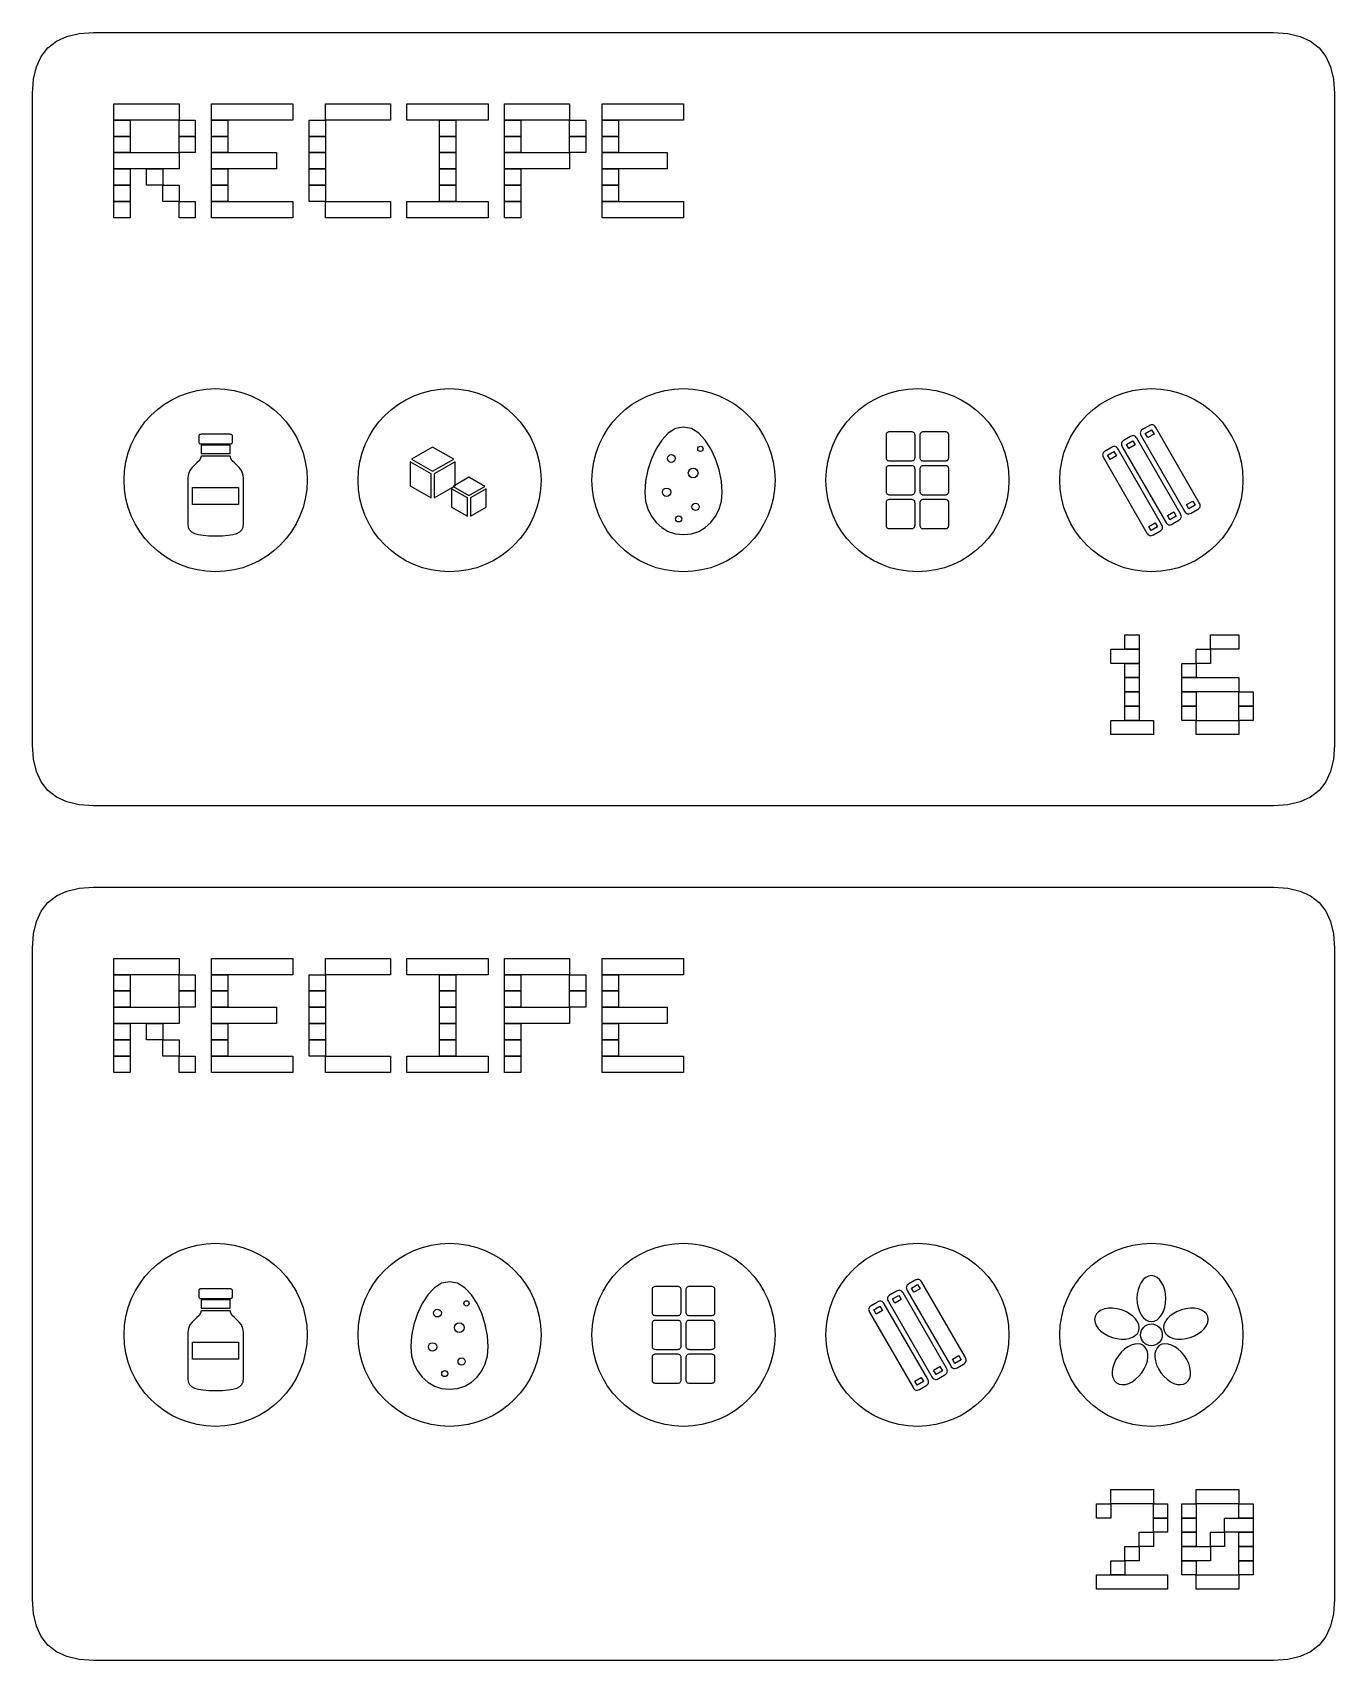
# Model space of a CAD drawing. Extents: x 4 to 272, y 4 to 252.
# Drawn here: x 208 to 272, y 46 to 126 of the extents above; entities that cross this region are included whole.
import ezdxf

# ---------------------------------------------------------------- set-up
doc = ezdxf.new("R2010")
doc.units = 0
doc.layers.add('CUT', color=1, linetype='CONTINUOUS')
doc.layers.add('RASTER', color=7, linetype='CONTINUOUS')

msp = doc.modelspace()

# ---------------------------------------------------------------- linework, layer by layer
at = {"layer": 'CUT'}
for points in [[(208, 123), (208.047, 123.703), (208.188, 124.313), (208.422, 124.828), (208.75, 125.25), (209.172, 125.578), (209.688, 125.813), (210.297, 125.953), (211, 126), (269, 126), (269.703, 125.953), (270.313, 125.813), (270.828, 125.578), (271.25, 125.25), (271.578, 124.828), (271.813, 124.313), (271.953, 123.703), (272, 123), (272, 91), (271.953, 90.297), (271.813, 89.688), (271.578, 89.172), (271.25, 88.75), (270.828, 88.422), (270.313, 88.188), (269.703, 88.047), (269, 88), (211, 88), (210.297, 88.047), (209.688, 88.188), (209.172, 88.422), (208.75, 88.75), (208.422, 89.172), (208.188, 89.688), (208.047, 90.297), (208, 91)], [(208, 81), (208.047, 81.703), (208.188, 82.313), (208.422, 82.828), (208.75, 83.25), (209.172, 83.578), (209.688, 83.813), (210.297, 83.953), (211, 84), (269, 84), (269.703, 83.953), (270.313, 83.813), (270.828, 83.578), (271.25, 83.25), (271.578, 82.828), (271.813, 82.313), (271.953, 81.703), (272, 81), (272, 49), (271.953, 48.297), (271.813, 47.688), (271.578, 47.172), (271.25, 46.75), (270.828, 46.422), (270.313, 46.188), (269.703, 46.047), (269, 46), (211, 46), (210.297, 46.047), (209.688, 46.188), (209.172, 46.422), (208.75, 46.75), (208.422, 47.172), (208.188, 47.688), (208.047, 48.297), (208, 49)]]:
    msp.add_lwpolyline(points, close=True, dxfattribs=at)
at = {"layer": 'RASTER'}
for points in [[(212, 122.5), (215.2, 122.5), (215.2, 121.7), (212, 121.7)], [(216.8, 122.5), (220.8, 122.5), (220.8, 121.7), (216.8, 121.7)], [(222.4, 122.5), (225.6, 122.5), (225.6, 121.7), (222.4, 121.7)], [(226.4, 122.5), (230.4, 122.5), (230.4, 121.7), (226.4, 121.7)], [(231.2, 122.5), (234.4, 122.5), (234.4, 121.7), (231.2, 121.7)], [(236, 122.5), (240, 122.5), (240, 121.7), (236, 121.7)], [(212, 121.7), (212.8, 121.7), (212.8, 120.9), (212, 120.9)], [(215.2, 121.7), (216, 121.7), (216, 120.9), (215.2, 120.9)], [(216.8, 121.7), (217.6, 121.7), (217.6, 120.9), (216.8, 120.9)], [(221.6, 121.7), (222.4, 121.7), (222.4, 120.9), (221.6, 120.9)], [(228, 121.7), (228.8, 121.7), (228.8, 120.9), (228, 120.9)], [(231.2, 121.7), (232, 121.7), (232, 120.9), (231.2, 120.9)], [(234.4, 121.7), (235.2, 121.7), (235.2, 120.9), (234.4, 120.9)], [(236, 121.7), (236.8, 121.7), (236.8, 120.9), (236, 120.9)], [(212, 120.9), (212.8, 120.9), (212.8, 120.1), (212, 120.1)], [(215.2, 120.9), (216, 120.9), (216, 120.1), (215.2, 120.1)], [(216.8, 120.9), (217.6, 120.9), (217.6, 120.1), (216.8, 120.1)], [(221.6, 120.9), (222.4, 120.9), (222.4, 120.1), (221.6, 120.1)], [(228, 120.9), (228.8, 120.9), (228.8, 120.1), (228, 120.1)], [(231.2, 120.9), (232, 120.9), (232, 120.1), (231.2, 120.1)], [(234.4, 120.9), (235.2, 120.9), (235.2, 120.1), (234.4, 120.1)], [(236, 120.9), (236.8, 120.9), (236.8, 120.1), (236, 120.1)], [(212, 120.1), (215.2, 120.1), (215.2, 119.3), (212, 119.3)], [(216.8, 120.1), (220, 120.1), (220, 119.3), (216.8, 119.3)], [(221.6, 120.1), (222.4, 120.1), (222.4, 119.3), (221.6, 119.3)], [(228, 120.1), (228.8, 120.1), (228.8, 119.3), (228, 119.3)], [(231.2, 120.1), (234.4, 120.1), (234.4, 119.3), (231.2, 119.3)], [(236, 120.1), (239.2, 120.1), (239.2, 119.3), (236, 119.3)], [(212, 119.3), (212.8, 119.3), (212.8, 118.5), (212, 118.5)], [(213.6, 119.3), (214.4, 119.3), (214.4, 118.5), (213.6, 118.5)], [(216.8, 119.3), (217.6, 119.3), (217.6, 118.5), (216.8, 118.5)], [(221.6, 119.3), (222.4, 119.3), (222.4, 118.5), (221.6, 118.5)], [(228, 119.3), (228.8, 119.3), (228.8, 118.5), (228, 118.5)], [(231.2, 119.3), (232, 119.3), (232, 118.5), (231.2, 118.5)], [(236, 119.3), (236.8, 119.3), (236.8, 118.5), (236, 118.5)], [(212, 118.5), (212.8, 118.5), (212.8, 117.7), (212, 117.7)], [(214.4, 118.5), (215.2, 118.5), (215.2, 117.7), (214.4, 117.7)], [(216.8, 118.5), (217.6, 118.5), (217.6, 117.7), (216.8, 117.7)], [(221.6, 118.5), (222.4, 118.5), (222.4, 117.7), (221.6, 117.7)], [(228, 118.5), (228.8, 118.5), (228.8, 117.7), (228, 117.7)], [(231.2, 118.5), (232, 118.5), (232, 117.7), (231.2, 117.7)], [(236, 118.5), (236.8, 118.5), (236.8, 117.7), (236, 117.7)], [(212, 117.7), (212.8, 117.7), (212.8, 116.9), (212, 116.9)], [(215.2, 117.7), (216, 117.7), (216, 116.9), (215.2, 116.9)], [(216.8, 117.7), (220.8, 117.7), (220.8, 116.9), (216.8, 116.9)], [(222.4, 117.7), (225.6, 117.7), (225.6, 116.9), (222.4, 116.9)], [(226.4, 117.7), (230.4, 117.7), (230.4, 116.9), (226.4, 116.9)], [(231.2, 117.7), (232, 117.7), (232, 116.9), (231.2, 116.9)], [(236, 117.7), (240, 117.7), (240, 116.9), (236, 116.9)], [(240, 106.614), (239.611, 106.534), (239.252, 106.313), (238.929, 105.975), (238.649, 105.544), (238.419, 105.047), (238.246, 104.509), (238.137, 103.953), (238.099, 103.406), (238.137, 102.976), (238.246, 102.58), (238.419, 102.226), (238.649, 101.921), (238.929, 101.672), (239.252, 101.485), (239.611, 101.368), (240, 101.327), (240.389, 101.368), (240.748, 101.485), (241.071, 101.672), (241.351, 101.921), (241.581, 102.226), (241.754, 102.58), (241.863, 102.976), (241.901, 103.406), (241.863, 103.953), (241.754, 104.509), (241.581, 105.047), (241.351, 105.544), (241.071, 105.975), (240.748, 106.313), (240.389, 106.534), (240, 106.614)], [(262.497, 106.179), (264.635, 102.475), (264.666, 102.428), (264.7, 102.392), (264.736, 102.366), (264.776, 102.35), (264.818, 102.344), (264.862, 102.349), (264.91, 102.363), (264.96, 102.388), (265.268, 102.566), (265.315, 102.597), (265.351, 102.631), (265.377, 102.667), (265.393, 102.707), (265.399, 102.748), (265.394, 102.793), (265.38, 102.841), (265.355, 102.891), (263.217, 106.594), (263.186, 106.641), (263.152, 106.677), (263.116, 106.703), (263.076, 106.719), (263.034, 106.725), (262.99, 106.72), (262.942, 106.706), (262.892, 106.681), (262.584, 106.503), (262.537, 106.472), (262.501, 106.438), (262.475, 106.402), (262.459, 106.363), (262.453, 106.321), (262.458, 106.276), (262.472, 106.229), (262.497, 106.179)], [(262.702, 106.297), (263.011, 106.476), (263.13, 106.27), (262.821, 106.092), (262.702, 106.297)], [(216.168, 106.138), (216.168, 105.901), (216.17, 105.873), (216.176, 105.849), (216.185, 105.828), (216.198, 105.812), (216.215, 105.799), (216.235, 105.789), (216.259, 105.784), (216.287, 105.782), (217.713, 105.782), (217.741, 105.784), (217.765, 105.789), (217.785, 105.799), (217.802, 105.812), (217.815, 105.828), (217.824, 105.849), (217.83, 105.873), (217.832, 105.901), (217.832, 106.138), (217.83, 106.166), (217.824, 106.19), (217.815, 106.211), (217.802, 106.228), (217.785, 106.24), (217.765, 106.25), (217.741, 106.255), (217.713, 106.257), (216.287, 106.257), (216.259, 106.255), (216.235, 106.25), (216.215, 106.24), (216.198, 106.228), (216.185, 106.211), (216.176, 106.19), (216.17, 106.166), (216.168, 106.138)], [(216.287, 105.723), (216.287, 105.307), (217.713, 105.307), (217.713, 105.723), (216.287, 105.723)], [(227.668, 105.628), (226.635, 105.034), (227.668, 104.44), (228.702, 105.034), (227.668, 105.628)], [(249.956, 106.198), (249.956, 105.129), (249.958, 105.087), (249.967, 105.051), (249.981, 105.02), (250, 104.995), (250.025, 104.975), (250.056, 104.962), (250.092, 104.953), (250.134, 104.95), (251.203, 104.95), (251.245, 104.953), (251.281, 104.962), (251.312, 104.975), (251.337, 104.995), (251.356, 105.02), (251.37, 105.051), (251.378, 105.087), (251.381, 105.129), (251.381, 106.198), (251.378, 106.24), (251.37, 106.276), (251.356, 106.306), (251.337, 106.331), (251.312, 106.351), (251.281, 106.365), (251.245, 106.373), (251.203, 106.376), (250.134, 106.376), (250.092, 106.373), (250.056, 106.365), (250.025, 106.351), (250, 106.331), (249.981, 106.306), (249.967, 106.276), (249.958, 106.24), (249.956, 106.198)], [(251.619, 106.198), (251.619, 105.129), (251.622, 105.087), (251.63, 105.051), (251.644, 105.02), (251.663, 104.995), (251.688, 104.975), (251.719, 104.962), (251.755, 104.953), (251.797, 104.95), (252.866, 104.95), (252.908, 104.953), (252.944, 104.962), (252.975, 104.975), (253, 104.995), (253.019, 105.02), (253.033, 105.051), (253.042, 105.087), (253.044, 105.129), (253.044, 106.198), (253.042, 106.24), (253.033, 106.276), (253.019, 106.306), (253, 106.331), (252.975, 106.351), (252.944, 106.365), (252.908, 106.373), (252.866, 106.376), (251.797, 106.376), (251.755, 106.373), (251.719, 106.365), (251.688, 106.351), (251.663, 106.331), (251.644, 106.306), (251.63, 106.276), (251.622, 106.24), (251.619, 106.198)], [(260.645, 105.109), (262.783, 101.406), (262.814, 101.359), (262.848, 101.323), (262.884, 101.297), (262.924, 101.281), (262.966, 101.275), (263.01, 101.28), (263.058, 101.294), (263.108, 101.319), (263.416, 101.497), (263.463, 101.528), (263.499, 101.562), (263.525, 101.598), (263.541, 101.637), (263.547, 101.679), (263.542, 101.724), (263.528, 101.771), (263.503, 101.821), (261.365, 105.525), (261.334, 105.572), (261.3, 105.608), (261.264, 105.634), (261.224, 105.65), (261.182, 105.656), (261.138, 105.651), (261.09, 105.637), (261.04, 105.612), (260.732, 105.434), (260.685, 105.403), (260.649, 105.369), (260.623, 105.333), (260.607, 105.293), (260.601, 105.252), (260.606, 105.207), (260.62, 105.159), (260.645, 105.109)], [(261.571, 105.644), (263.709, 101.94), (263.74, 101.894), (263.774, 101.858), (263.81, 101.832), (263.85, 101.816), (263.892, 101.81), (263.936, 101.814), (263.984, 101.829), (264.034, 101.853), (264.342, 102.031), (264.389, 102.062), (264.425, 102.096), (264.451, 102.133), (264.467, 102.172), (264.473, 102.214), (264.468, 102.259), (264.454, 102.306), (264.429, 102.356), (262.291, 106.06), (262.26, 106.106), (262.226, 106.142), (262.19, 106.168), (262.15, 106.184), (262.108, 106.19), (262.064, 106.186), (262.016, 106.171), (261.966, 106.147), (261.658, 105.969), (261.611, 105.938), (261.575, 105.904), (261.549, 105.867), (261.533, 105.828), (261.527, 105.786), (261.532, 105.741), (261.546, 105.694), (261.571, 105.644)], [(261.776, 105.763), (262.085, 105.941), (262.204, 105.735), (261.895, 105.557), (261.776, 105.763)], [(216.287, 105.188), (216.259, 105.064), (216.185, 104.954), (216.08, 104.85), (215.961, 104.743), (215.841, 104.624), (215.736, 104.486), (215.662, 104.321), (215.634, 104.119), (215.634, 101.862), (215.654, 101.7), (215.714, 101.568), (215.815, 101.465), (215.961, 101.386), (216.15, 101.33), (216.386, 101.294), (216.668, 101.274), (217, 101.268), (217.332, 101.274), (217.614, 101.294), (217.85, 101.33), (218.04, 101.386), (218.185, 101.465), (218.286, 101.568), (218.346, 101.7), (218.366, 101.862), (218.366, 104.119), (218.338, 104.321), (218.264, 104.486), (218.159, 104.624), (218.04, 104.743), (217.92, 104.85), (217.815, 104.954), (217.741, 105.064), (217.713, 105.188), (216.287, 105.188)], [(226.562, 104.909), (226.562, 103.721), (227.596, 103.127), (227.596, 104.315), (226.562, 104.909)], [(227.741, 104.315), (227.741, 103.127), (228.774, 103.721), (228.774, 104.909), (227.741, 104.315)], [(260.851, 105.228), (261.159, 105.406), (261.278, 105.201), (260.969, 105.022), (260.851, 105.228)], [(229.45, 104.143), (228.675, 103.697), (229.45, 103.252), (230.226, 103.697), (229.45, 104.143)], [(249.956, 104.535), (249.956, 103.465), (249.958, 103.424), (249.967, 103.387), (249.981, 103.357), (250, 103.332), (250.025, 103.312), (250.056, 103.298), (250.092, 103.29), (250.134, 103.287), (251.203, 103.287), (251.245, 103.29), (251.281, 103.298), (251.312, 103.312), (251.337, 103.332), (251.356, 103.357), (251.37, 103.387), (251.378, 103.424), (251.381, 103.465), (251.381, 104.535), (251.378, 104.576), (251.37, 104.613), (251.356, 104.643), (251.337, 104.668), (251.312, 104.688), (251.281, 104.702), (251.245, 104.71), (251.203, 104.713), (250.134, 104.713), (250.092, 104.71), (250.056, 104.702), (250.025, 104.688), (250, 104.668), (249.981, 104.643), (249.967, 104.613), (249.958, 104.576), (249.956, 104.535)], [(251.619, 104.535), (251.619, 103.465), (251.622, 103.424), (251.63, 103.387), (251.644, 103.357), (251.663, 103.332), (251.688, 103.312), (251.719, 103.298), (251.755, 103.29), (251.797, 103.287), (252.866, 103.287), (252.908, 103.29), (252.944, 103.298), (252.975, 103.312), (253, 103.332), (253.019, 103.357), (253.033, 103.387), (253.042, 103.424), (253.044, 103.465), (253.044, 104.535), (253.042, 104.576), (253.033, 104.613), (253.019, 104.643), (253, 104.668), (252.975, 104.688), (252.944, 104.702), (252.908, 104.71), (252.866, 104.713), (251.797, 104.713), (251.755, 104.71), (251.719, 104.702), (251.688, 104.688), (251.663, 104.668), (251.644, 104.643), (251.63, 104.613), (251.622, 104.576), (251.619, 104.535)], [(215.871, 103.644), (218.129, 103.644), (218.129, 102.812), (215.871, 102.812), (215.871, 103.644)], [(228.603, 103.572), (228.603, 102.681), (229.378, 102.236), (229.378, 103.127), (228.603, 103.572)], [(229.523, 103.127), (229.523, 102.236), (230.298, 102.681), (230.298, 103.572), (229.523, 103.127)], [(249.956, 102.871), (249.956, 101.802), (249.958, 101.76), (249.967, 101.724), (249.981, 101.694), (250, 101.669), (250.025, 101.649), (250.056, 101.635), (250.092, 101.627), (250.134, 101.624), (251.203, 101.624), (251.245, 101.627), (251.281, 101.635), (251.312, 101.649), (251.337, 101.669), (251.356, 101.694), (251.37, 101.724), (251.378, 101.76), (251.381, 101.802), (251.381, 102.871), (251.378, 102.913), (251.37, 102.949), (251.356, 102.98), (251.337, 103.005), (251.312, 103.025), (251.281, 103.038), (251.245, 103.047), (251.203, 103.05), (250.134, 103.05), (250.092, 103.047), (250.056, 103.038), (250.025, 103.025), (250, 103.005), (249.981, 102.98), (249.967, 102.949), (249.958, 102.913), (249.956, 102.871)], [(251.619, 102.871), (251.619, 101.802), (251.622, 101.76), (251.63, 101.724), (251.644, 101.694), (251.663, 101.669), (251.688, 101.649), (251.719, 101.635), (251.755, 101.627), (251.797, 101.624), (252.866, 101.624), (252.908, 101.627), (252.944, 101.635), (252.975, 101.649), (253, 101.669), (253.019, 101.694), (253.033, 101.724), (253.042, 101.76), (253.044, 101.802), (253.044, 102.871), (253.042, 102.913), (253.033, 102.949), (253.019, 102.98), (253, 103.005), (252.975, 103.025), (252.944, 103.038), (252.908, 103.047), (252.866, 103.05), (251.797, 103.05), (251.755, 103.047), (251.719, 103.038), (251.688, 103.025), (251.663, 103.005), (251.644, 102.98), (251.63, 102.949), (251.622, 102.913), (251.619, 102.871)], [(263.796, 102.265), (264.105, 102.443), (264.224, 102.237), (263.915, 102.059), (263.796, 102.265)], [(264.722, 102.799), (265.031, 102.978), (265.149, 102.772), (264.841, 102.594), (264.722, 102.799)], [(262.87, 101.73), (263.179, 101.908), (263.298, 101.703), (262.989, 101.524), (262.87, 101.73)], [(261.7, 96.4), (262.4, 96.4), (262.4, 95.7), (261.7, 95.7)], [(265.9, 96.4), (267.3, 96.4), (267.3, 95.7), (265.9, 95.7)], [(261, 95.7), (262.4, 95.7), (262.4, 95), (261, 95)], [(265.2, 95.7), (265.9, 95.7), (265.9, 95), (265.2, 95)], [(261.7, 95), (262.4, 95), (262.4, 94.3), (261.7, 94.3)], [(264.5, 95), (265.2, 95), (265.2, 94.3), (264.5, 94.3)], [(261.7, 94.3), (262.4, 94.3), (262.4, 93.6), (261.7, 93.6)], [(264.5, 94.3), (267.3, 94.3), (267.3, 93.6), (264.5, 93.6)], [(261.7, 93.6), (262.4, 93.6), (262.4, 92.9), (261.7, 92.9)], [(261.7, 92.9), (262.4, 92.9), (262.4, 92.2), (261.7, 92.2)], [(264.5, 93.6), (265.2, 93.6), (265.2, 92.9), (264.5, 92.9)], [(264.5, 92.9), (265.2, 92.9), (265.2, 92.2), (264.5, 92.2)], [(267.3, 93.6), (268, 93.6), (268, 92.9), (267.3, 92.9)], [(267.3, 92.9), (268, 92.9), (268, 92.2), (267.3, 92.2)], [(261, 92.2), (263.1, 92.2), (263.1, 91.5), (261, 91.5)], [(265.2, 92.2), (267.3, 92.2), (267.3, 91.5), (265.2, 91.5)], [(212, 80.5), (215.2, 80.5), (215.2, 79.7), (212, 79.7)], [(216.8, 80.5), (220.8, 80.5), (220.8, 79.7), (216.8, 79.7)], [(222.4, 80.5), (225.6, 80.5), (225.6, 79.7), (222.4, 79.7)], [(226.4, 80.5), (230.4, 80.5), (230.4, 79.7), (226.4, 79.7)], [(231.2, 80.5), (234.4, 80.5), (234.4, 79.7), (231.2, 79.7)], [(236, 80.5), (240, 80.5), (240, 79.7), (236, 79.7)], [(212, 79.7), (212.8, 79.7), (212.8, 78.9), (212, 78.9)], [(215.2, 79.7), (216, 79.7), (216, 78.9), (215.2, 78.9)], [(216.8, 79.7), (217.6, 79.7), (217.6, 78.9), (216.8, 78.9)], [(221.6, 79.7), (222.4, 79.7), (222.4, 78.9), (221.6, 78.9)], [(228, 79.7), (228.8, 79.7), (228.8, 78.9), (228, 78.9)], [(231.2, 79.7), (232, 79.7), (232, 78.9), (231.2, 78.9)], [(234.4, 79.7), (235.2, 79.7), (235.2, 78.9), (234.4, 78.9)], [(236, 79.7), (236.8, 79.7), (236.8, 78.9), (236, 78.9)], [(212, 78.9), (212.8, 78.9), (212.8, 78.1), (212, 78.1)], [(215.2, 78.9), (216, 78.9), (216, 78.1), (215.2, 78.1)], [(216.8, 78.9), (217.6, 78.9), (217.6, 78.1), (216.8, 78.1)], [(221.6, 78.9), (222.4, 78.9), (222.4, 78.1), (221.6, 78.1)], [(228, 78.9), (228.8, 78.9), (228.8, 78.1), (228, 78.1)], [(231.2, 78.9), (232, 78.9), (232, 78.1), (231.2, 78.1)], [(234.4, 78.9), (235.2, 78.9), (235.2, 78.1), (234.4, 78.1)], [(236, 78.9), (236.8, 78.9), (236.8, 78.1), (236, 78.1)], [(212, 78.1), (215.2, 78.1), (215.2, 77.3), (212, 77.3)], [(216.8, 78.1), (220, 78.1), (220, 77.3), (216.8, 77.3)], [(221.6, 78.1), (222.4, 78.1), (222.4, 77.3), (221.6, 77.3)], [(228, 78.1), (228.8, 78.1), (228.8, 77.3), (228, 77.3)], [(231.2, 78.1), (234.4, 78.1), (234.4, 77.3), (231.2, 77.3)], [(236, 78.1), (239.2, 78.1), (239.2, 77.3), (236, 77.3)], [(212, 77.3), (212.8, 77.3), (212.8, 76.5), (212, 76.5)], [(213.6, 77.3), (214.4, 77.3), (214.4, 76.5), (213.6, 76.5)], [(216.8, 77.3), (217.6, 77.3), (217.6, 76.5), (216.8, 76.5)], [(221.6, 77.3), (222.4, 77.3), (222.4, 76.5), (221.6, 76.5)], [(228, 77.3), (228.8, 77.3), (228.8, 76.5), (228, 76.5)], [(231.2, 77.3), (232, 77.3), (232, 76.5), (231.2, 76.5)], [(236, 77.3), (236.8, 77.3), (236.8, 76.5), (236, 76.5)], [(212, 76.5), (212.8, 76.5), (212.8, 75.7), (212, 75.7)], [(214.4, 76.5), (215.2, 76.5), (215.2, 75.7), (214.4, 75.7)], [(216.8, 76.5), (217.6, 76.5), (217.6, 75.7), (216.8, 75.7)], [(221.6, 76.5), (222.4, 76.5), (222.4, 75.7), (221.6, 75.7)], [(228, 76.5), (228.8, 76.5), (228.8, 75.7), (228, 75.7)], [(231.2, 76.5), (232, 76.5), (232, 75.7), (231.2, 75.7)], [(236, 76.5), (236.8, 76.5), (236.8, 75.7), (236, 75.7)], [(212, 75.7), (212.8, 75.7), (212.8, 74.9), (212, 74.9)], [(215.2, 75.7), (216, 75.7), (216, 74.9), (215.2, 74.9)], [(216.8, 75.7), (220.8, 75.7), (220.8, 74.9), (216.8, 74.9)], [(222.4, 75.7), (225.6, 75.7), (225.6, 74.9), (222.4, 74.9)], [(226.4, 75.7), (230.4, 75.7), (230.4, 74.9), (226.4, 74.9)], [(231.2, 75.7), (232, 75.7), (232, 74.9), (231.2, 74.9)], [(236, 75.7), (240, 75.7), (240, 74.9), (236, 74.9)], [(263.713, 63.782), (263.698, 64.009), (263.657, 64.221), (263.591, 64.413), (263.504, 64.58), (263.399, 64.718), (263.277, 64.822), (263.144, 64.888), (263, 64.911), (262.856, 64.888), (262.723, 64.822), (262.601, 64.718), (262.496, 64.58), (262.409, 64.413), (262.343, 64.221), (262.302, 64.009), (262.287, 63.782), (262.302, 63.555), (262.343, 63.343), (262.409, 63.151), (262.496, 62.984), (262.601, 62.846), (262.723, 62.742), (262.856, 62.676), (263, 62.653), (263.144, 62.676), (263.277, 62.742), (263.399, 62.846), (263.504, 62.984), (263.591, 63.151), (263.657, 63.343), (263.698, 63.555), (263.713, 63.782)], [(216.168, 64.138), (216.168, 63.901), (216.17, 63.873), (216.176, 63.849), (216.185, 63.828), (216.198, 63.812), (216.215, 63.799), (216.235, 63.789), (216.259, 63.784), (216.287, 63.782), (217.713, 63.782), (217.741, 63.784), (217.765, 63.789), (217.785, 63.799), (217.802, 63.812), (217.815, 63.828), (217.824, 63.849), (217.83, 63.873), (217.832, 63.901), (217.832, 64.138), (217.83, 64.166), (217.824, 64.19), (217.815, 64.211), (217.802, 64.228), (217.785, 64.24), (217.765, 64.25), (217.741, 64.255), (217.713, 64.257), (216.287, 64.257), (216.259, 64.255), (216.235, 64.25), (216.215, 64.24), (216.198, 64.228), (216.185, 64.211), (216.176, 64.19), (216.17, 64.166), (216.168, 64.138)], [(228.5, 64.614), (228.111, 64.534), (227.752, 64.313), (227.429, 63.975), (227.149, 63.544), (226.919, 63.047), (226.746, 62.509), (226.637, 61.953), (226.599, 61.406), (226.637, 60.976), (226.746, 60.58), (226.919, 60.226), (227.149, 59.921), (227.429, 59.672), (227.752, 59.485), (228.111, 59.368), (228.5, 59.327), (228.889, 59.368), (229.248, 59.485), (229.571, 59.672), (229.851, 59.921), (230.081, 60.226), (230.254, 60.58), (230.363, 60.976), (230.401, 61.406), (230.363, 61.953), (230.254, 62.509), (230.081, 63.047), (229.851, 63.544), (229.571, 63.975), (229.248, 64.313), (228.889, 64.534), (228.5, 64.614)], [(238.456, 64.198), (238.456, 63.129), (238.458, 63.087), (238.467, 63.051), (238.481, 63.02), (238.5, 62.995), (238.525, 62.975), (238.556, 62.962), (238.592, 62.953), (238.634, 62.95), (239.703, 62.95), (239.745, 62.953), (239.781, 62.962), (239.812, 62.975), (239.837, 62.995), (239.856, 63.02), (239.87, 63.051), (239.878, 63.087), (239.881, 63.129), (239.881, 64.198), (239.878, 64.24), (239.87, 64.276), (239.856, 64.306), (239.837, 64.331), (239.812, 64.351), (239.781, 64.365), (239.745, 64.373), (239.703, 64.376), (238.634, 64.376), (238.592, 64.373), (238.556, 64.365), (238.525, 64.351), (238.5, 64.331), (238.481, 64.306), (238.467, 64.276), (238.458, 64.24), (238.456, 64.198)], [(240.119, 64.198), (240.119, 63.129), (240.122, 63.087), (240.13, 63.051), (240.144, 63.02), (240.163, 62.995), (240.188, 62.975), (240.219, 62.962), (240.255, 62.953), (240.297, 62.95), (241.366, 62.95), (241.408, 62.953), (241.444, 62.962), (241.475, 62.975), (241.5, 62.995), (241.519, 63.02), (241.533, 63.051), (241.542, 63.087), (241.544, 63.129), (241.544, 64.198), (241.542, 64.24), (241.533, 64.276), (241.519, 64.306), (241.5, 64.331), (241.475, 64.351), (241.444, 64.365), (241.408, 64.373), (241.366, 64.376), (240.297, 64.376), (240.255, 64.373), (240.219, 64.365), (240.188, 64.351), (240.163, 64.331), (240.144, 64.306), (240.13, 64.276), (240.122, 64.24), (240.119, 64.198)], [(250.071, 63.644), (252.209, 59.94), (252.24, 59.894), (252.274, 59.858), (252.31, 59.832), (252.35, 59.816), (252.392, 59.81), (252.436, 59.814), (252.484, 59.829), (252.534, 59.853), (252.842, 60.031), (252.889, 60.062), (252.925, 60.096), (252.951, 60.133), (252.967, 60.172), (252.973, 60.214), (252.968, 60.259), (252.954, 60.306), (252.929, 60.356), (250.791, 64.06), (250.76, 64.106), (250.726, 64.142), (250.69, 64.168), (250.65, 64.184), (250.608, 64.19), (250.564, 64.186), (250.516, 64.171), (250.466, 64.147), (250.158, 63.969), (250.111, 63.938), (250.075, 63.904), (250.049, 63.867), (250.033, 63.828), (250.027, 63.786), (250.032, 63.741), (250.046, 63.694), (250.071, 63.644)], [(250.997, 64.179), (253.135, 60.475), (253.166, 60.428), (253.2, 60.392), (253.236, 60.366), (253.276, 60.35), (253.318, 60.344), (253.362, 60.349), (253.41, 60.363), (253.46, 60.388), (253.768, 60.566), (253.815, 60.597), (253.851, 60.631), (253.877, 60.667), (253.893, 60.707), (253.899, 60.748), (253.894, 60.793), (253.88, 60.841), (253.855, 60.891), (251.717, 64.594), (251.686, 64.641), (251.652, 64.677), (251.616, 64.703), (251.576, 64.719), (251.534, 64.725), (251.49, 64.72), (251.442, 64.706), (251.392, 64.681), (251.084, 64.503), (251.037, 64.472), (251.001, 64.438), (250.975, 64.402), (250.959, 64.363), (250.953, 64.321), (250.958, 64.276), (250.972, 64.229), (250.997, 64.179)], [(251.202, 64.297), (251.511, 64.476), (251.63, 64.27), (251.321, 64.092), (251.202, 64.297)], [(216.287, 63.723), (216.287, 63.307), (217.713, 63.307), (217.713, 63.723), (216.287, 63.723)], [(249.145, 63.109), (251.283, 59.406), (251.314, 59.359), (251.348, 59.323), (251.384, 59.297), (251.424, 59.281), (251.466, 59.275), (251.51, 59.28), (251.558, 59.294), (251.608, 59.319), (251.916, 59.497), (251.963, 59.528), (251.999, 59.562), (252.025, 59.598), (252.041, 59.637), (252.047, 59.679), (252.042, 59.724), (252.028, 59.771), (252.003, 59.821), (249.865, 63.525), (249.834, 63.572), (249.8, 63.608), (249.764, 63.634), (249.724, 63.65), (249.682, 63.656), (249.638, 63.651), (249.59, 63.637), (249.54, 63.612), (249.232, 63.434), (249.185, 63.403), (249.149, 63.369), (249.123, 63.333), (249.107, 63.293), (249.101, 63.252), (249.106, 63.207), (249.12, 63.159), (249.145, 63.109)], [(249.351, 63.228), (249.659, 63.406), (249.778, 63.201), (249.469, 63.022), (249.351, 63.228)], [(250.276, 63.763), (250.585, 63.941), (250.704, 63.735), (250.395, 63.557), (250.276, 63.763)], [(261.525, 63.229), (261.305, 63.285), (261.09, 63.311), (260.888, 63.308), (260.702, 63.277), (260.538, 63.219), (260.402, 63.136), (260.298, 63.029), (260.232, 62.899), (260.209, 62.756), (260.23, 62.608), (260.292, 62.461), (260.39, 62.318), (260.522, 62.184), (260.684, 62.062), (260.873, 61.957), (261.085, 61.873), (261.306, 61.816), (261.52, 61.79), (261.723, 61.794), (261.908, 61.825), (262.072, 61.882), (262.208, 61.965), (262.312, 62.072), (262.379, 62.202), (262.401, 62.346), (262.38, 62.493), (262.318, 62.641), (262.22, 62.783), (262.088, 62.918), (261.926, 63.04), (261.737, 63.145), (261.525, 63.229)], [(264.915, 61.873), (265.127, 61.957), (265.316, 62.062), (265.478, 62.184), (265.61, 62.318), (265.708, 62.461), (265.77, 62.608), (265.791, 62.756), (265.768, 62.899), (265.702, 63.029), (265.598, 63.136), (265.462, 63.219), (265.298, 63.277), (265.112, 63.308), (264.91, 63.311), (264.695, 63.285), (264.475, 63.229), (264.263, 63.145), (264.074, 63.04), (263.912, 62.918), (263.78, 62.783), (263.682, 62.641), (263.62, 62.493), (263.599, 62.346), (263.621, 62.202), (263.688, 62.072), (263.792, 61.965), (263.928, 61.882), (264.092, 61.825), (264.277, 61.794), (264.48, 61.79), (264.694, 61.816), (264.915, 61.873)], [(216.287, 63.188), (216.259, 63.064), (216.185, 62.954), (216.08, 62.85), (215.961, 62.743), (215.841, 62.624), (215.736, 62.486), (215.662, 62.321), (215.634, 62.119), (215.634, 59.862), (215.654, 59.7), (215.714, 59.568), (215.815, 59.465), (215.961, 59.386), (216.15, 59.33), (216.386, 59.294), (216.668, 59.274), (217, 59.268), (217.332, 59.274), (217.614, 59.294), (217.85, 59.33), (218.04, 59.386), (218.185, 59.465), (218.286, 59.568), (218.346, 59.7), (218.366, 59.862), (218.366, 62.119), (218.338, 62.321), (218.264, 62.486), (218.159, 62.624), (218.04, 62.743), (217.92, 62.85), (217.815, 62.954), (217.741, 63.064), (217.713, 63.188), (216.287, 63.188)], [(238.456, 62.535), (238.456, 61.465), (238.458, 61.424), (238.467, 61.387), (238.481, 61.357), (238.5, 61.332), (238.525, 61.312), (238.556, 61.298), (238.592, 61.29), (238.634, 61.287), (239.703, 61.287), (239.745, 61.29), (239.781, 61.298), (239.812, 61.312), (239.837, 61.332), (239.856, 61.357), (239.87, 61.387), (239.878, 61.424), (239.881, 61.465), (239.881, 62.535), (239.878, 62.576), (239.87, 62.613), (239.856, 62.643), (239.837, 62.668), (239.812, 62.688), (239.781, 62.702), (239.745, 62.71), (239.703, 62.713), (238.634, 62.713), (238.592, 62.71), (238.556, 62.702), (238.525, 62.688), (238.5, 62.668), (238.481, 62.643), (238.467, 62.613), (238.458, 62.576), (238.456, 62.535)], [(240.119, 62.535), (240.119, 61.465), (240.122, 61.424), (240.13, 61.387), (240.144, 61.357), (240.163, 61.332), (240.188, 61.312), (240.219, 61.298), (240.255, 61.29), (240.297, 61.287), (241.366, 61.287), (241.408, 61.29), (241.444, 61.298), (241.475, 61.312), (241.5, 61.332), (241.519, 61.357), (241.533, 61.387), (241.542, 61.424), (241.544, 61.465), (241.544, 62.535), (241.542, 62.576), (241.533, 62.613), (241.519, 62.643), (241.5, 62.668), (241.475, 62.688), (241.444, 62.702), (241.408, 62.71), (241.366, 62.713), (240.297, 62.713), (240.255, 62.71), (240.219, 62.702), (240.188, 62.688), (240.163, 62.668), (240.144, 62.643), (240.13, 62.613), (240.122, 62.576), (240.119, 62.535)], [(215.871, 61.644), (218.129, 61.644), (218.129, 60.812), (215.871, 60.812), (215.871, 61.644)], [(238.456, 60.871), (238.456, 59.802), (238.458, 59.76), (238.467, 59.724), (238.481, 59.694), (238.5, 59.669), (238.525, 59.649), (238.556, 59.635), (238.592, 59.627), (238.634, 59.624), (239.703, 59.624), (239.745, 59.627), (239.781, 59.635), (239.812, 59.649), (239.837, 59.669), (239.856, 59.694), (239.87, 59.724), (239.878, 59.76), (239.881, 59.802), (239.881, 60.871), (239.878, 60.913), (239.87, 60.949), (239.856, 60.98), (239.837, 61.005), (239.812, 61.025), (239.781, 61.038), (239.745, 61.047), (239.703, 61.05), (238.634, 61.05), (238.592, 61.047), (238.556, 61.038), (238.525, 61.025), (238.5, 61.005), (238.481, 60.98), (238.467, 60.949), (238.458, 60.913), (238.456, 60.871)], [(240.119, 60.871), (240.119, 59.802), (240.122, 59.76), (240.13, 59.724), (240.144, 59.694), (240.163, 59.669), (240.188, 59.649), (240.219, 59.635), (240.255, 59.627), (240.297, 59.624), (241.366, 59.624), (241.408, 59.627), (241.444, 59.635), (241.475, 59.649), (241.5, 59.669), (241.519, 59.694), (241.533, 59.724), (241.542, 59.76), (241.544, 59.802), (241.544, 60.871), (241.542, 60.913), (241.533, 60.949), (241.519, 60.98), (241.5, 61.005), (241.475, 61.025), (241.444, 61.038), (241.408, 61.047), (241.366, 61.05), (240.297, 61.05), (240.255, 61.047), (240.219, 61.038), (240.188, 61.025), (240.163, 61.005), (240.144, 60.98), (240.13, 60.949), (240.122, 60.913), (240.119, 60.871)], [(253.222, 60.799), (253.531, 60.978), (253.649, 60.772), (253.341, 60.594), (253.222, 60.799)], [(261.376, 60.977), (261.254, 60.785), (261.163, 60.589), (261.103, 60.395), (261.076, 60.209), (261.08, 60.035), (261.117, 59.88), (261.186, 59.748), (261.289, 59.645), (261.419, 59.579), (261.566, 59.554), (261.725, 59.567), (261.891, 59.616), (262.06, 59.7), (262.226, 59.817), (262.384, 59.964), (262.529, 60.139), (262.651, 60.332), (262.742, 60.528), (262.802, 60.721), (262.829, 60.908), (262.825, 61.081), (262.788, 61.237), (262.719, 61.368), (262.616, 61.471), (262.486, 61.537), (262.339, 61.563), (262.18, 61.55), (262.014, 61.5), (261.845, 61.416), (261.679, 61.3), (261.521, 61.153), (261.376, 60.977)], [(263.471, 60.139), (263.616, 59.964), (263.774, 59.817), (263.94, 59.7), (264.109, 59.616), (264.275, 59.567), (264.434, 59.554), (264.581, 59.579), (264.711, 59.645), (264.814, 59.748), (264.883, 59.88), (264.92, 60.035), (264.924, 60.209), (264.897, 60.395), (264.837, 60.589), (264.746, 60.785), (264.624, 60.977), (264.479, 61.153), (264.321, 61.3), (264.155, 61.416), (263.986, 61.5), (263.82, 61.55), (263.661, 61.563), (263.514, 61.537), (263.384, 61.471), (263.281, 61.368), (263.212, 61.237), (263.175, 61.081), (263.171, 60.908), (263.198, 60.721), (263.258, 60.528), (263.349, 60.332), (263.471, 60.139)], [(252.296, 60.265), (252.605, 60.443), (252.724, 60.237), (252.415, 60.059), (252.296, 60.265)], [(251.37, 59.73), (251.679, 59.908), (251.798, 59.703), (251.489, 59.524), (251.37, 59.73)], [(261, 54.4), (263.1, 54.4), (263.1, 53.7), (261, 53.7)], [(265.2, 54.4), (267.3, 54.4), (267.3, 53.7), (265.2, 53.7)], [(260.3, 53.7), (261, 53.7), (261, 53), (260.3, 53)], [(263.1, 53.7), (263.8, 53.7), (263.8, 53), (263.1, 53)], [(264.5, 53.7), (265.2, 53.7), (265.2, 53), (264.5, 53)], [(267.3, 53.7), (268, 53.7), (268, 53), (267.3, 53)], [(263.1, 53), (263.8, 53), (263.8, 52.3), (263.1, 52.3)], [(264.5, 53), (265.2, 53), (265.2, 52.3), (264.5, 52.3)], [(266.6, 53), (268, 53), (268, 52.3), (266.6, 52.3)], [(262.4, 52.3), (263.1, 52.3), (263.1, 51.6), (262.4, 51.6)], [(264.5, 52.3), (265.2, 52.3), (265.2, 51.6), (264.5, 51.6)], [(265.9, 52.3), (266.6, 52.3), (266.6, 51.6), (265.9, 51.6)], [(267.3, 52.3), (268, 52.3), (268, 51.6), (267.3, 51.6)], [(261.7, 51.6), (262.4, 51.6), (262.4, 50.9), (261.7, 50.9)], [(264.5, 51.6), (265.9, 51.6), (265.9, 50.9), (264.5, 50.9)], [(267.3, 51.6), (268, 51.6), (268, 50.9), (267.3, 50.9)], [(261, 50.9), (261.7, 50.9), (261.7, 50.2), (261, 50.2)], [(264.5, 50.9), (265.2, 50.9), (265.2, 50.2), (264.5, 50.2)], [(267.3, 50.9), (268, 50.9), (268, 50.2), (267.3, 50.2)], [(260.3, 50.2), (263.8, 50.2), (263.8, 49.5), (260.3, 49.5)], [(265.2, 50.2), (267.3, 50.2), (267.3, 49.5), (265.2, 49.5)]]:
    msp.add_lwpolyline(points, close=True, dxfattribs=at)
for centre, radius in [((217, 104), 4.5), ((228.5, 104), 4.5), ((240, 104), 4.5), ((251.5, 104), 4.5), ((263, 104), 4.5), ((240.832, 105.544), 0.131), ((239.406, 105.069), 0.19), ((240.475, 104.356), 0.238), ((239.168, 103.406), 0.208), ((240.594, 102.693), 0.178), ((239.762, 102.099), 0.149), ((217, 62), 4.5), ((228.5, 62), 4.5), ((240, 62), 4.5), ((251.5, 62), 4.5), ((263, 62), 4.5), ((227.906, 63.069), 0.19), ((229.332, 63.544), 0.131), ((228.975, 62.356), 0.238), ((263, 62), 0.535), ((227.668, 61.406), 0.208), ((229.094, 60.693), 0.178), ((228.262, 60.099), 0.149)]:
    msp.add_circle(centre, radius, dxfattribs=at)

doc.saveas('drawing.dxf')
